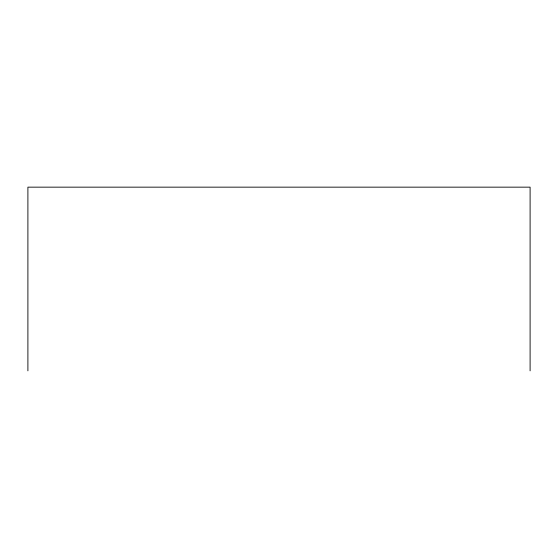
<?xml version="1.0" encoding="UTF-8"?>
<svg xmlns="http://www.w3.org/2000/svg" width="558" height="558" viewBox="0 0 558 558"><rect width="100%" height="100%" fill="white"/><g stroke="black" fill="none" stroke-linecap="round" stroke-linejoin="round"><path stroke-width="0.84" d="M530.1 370.847L530.1 187.153L27.9 187.153L27.9 370.847"/></g></svg>
